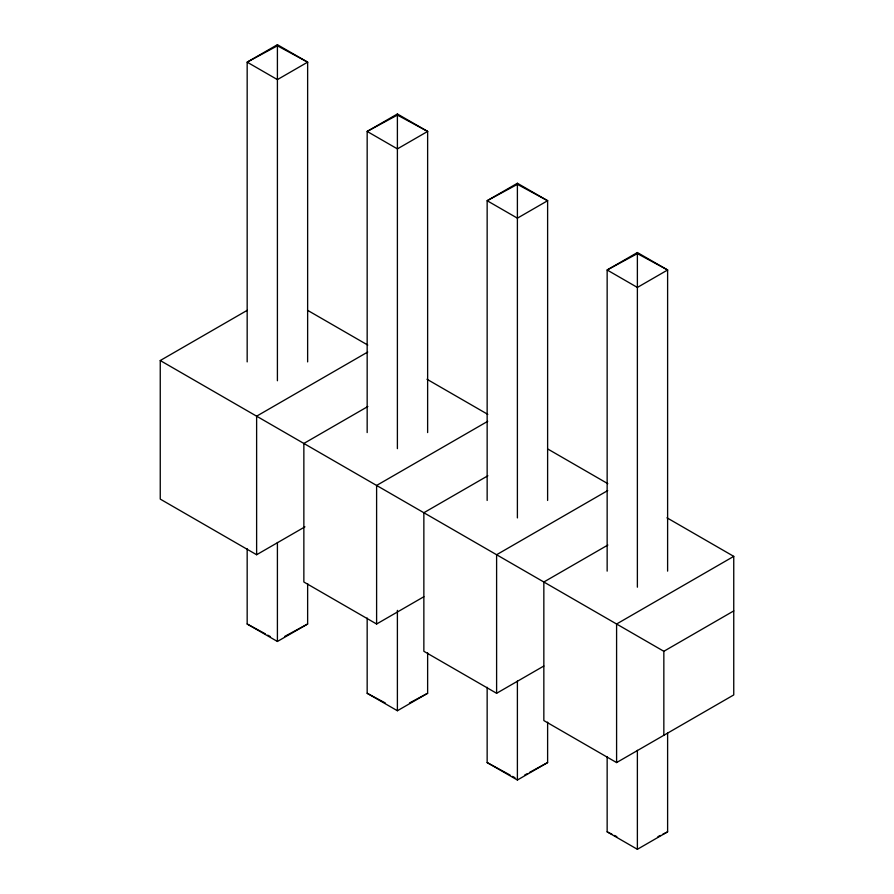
<?xml version="1.0" encoding="UTF-8"?>
<svg xmlns="http://www.w3.org/2000/svg" width="894" height="894" viewBox="0 0 894 894"><rect width="100%" height="100%" fill="white"/><g stroke="black" fill="none" stroke-linecap="round" stroke-linejoin="round"><path stroke-width="1.34" d="M307.637 361.902L307.637 62.155L277.408 44.7L247.169 62.155L247.169 361.902M427.634 432.573L427.634 131.429L397.394 113.974L367.166 131.429L367.166 432.573M304.932 526.845L256.623 554.738L160.249 499.098L160.249 360.539L247.213 310.33M547.62 500.461L547.62 200.714L517.391 183.259L487.152 200.714L487.152 500.461M367.736 352.024L256.623 416.179L256.623 554.738M367.87 406.502L303.859 443.458L303.859 582.005L376.609 624.012L423.857 596.734M667.617 571.132L667.617 269.988L637.377 252.533L607.149 269.988L607.149 571.132M487.733 421.309L376.609 485.453L376.609 624.012M487.867 475.776L423.857 512.731L423.857 651.29L496.606 693.286L543.843 666.019M247.169 548.726L247.169 624.012L277.408 641.467L307.637 624.012L307.637 583.581M607.719 490.582L496.606 554.738L496.606 693.286M607.853 545.049L543.843 582.005L543.843 720.564L616.592 762.571L733.75 694.929L733.75 556.37L666.969 517.816M367.166 618L367.166 693.286L397.394 710.741L427.634 693.286L427.634 652.855M733.75 556.37L616.592 624.012L616.592 762.571M160.249 360.539L663.84 651.29L733.75 610.915M487.152 687.285L487.152 762.571L517.391 780.026L547.62 762.571L547.62 722.14M607.149 756.559L607.149 831.845L637.377 849.3L667.617 831.845L667.617 732.856M524.644 775.076L527.069 773.757M529.483 772.438L547.62 762.571M284.661 636.45L307.637 624.012M409.486 702.986L427.634 693.286M657.939 836.639L660.364 835.443M662.778 834.247L667.617 831.845M607.149 831.845L611.988 834.247M614.401 835.443L616.826 836.639M367.166 693.286L385.303 702.986M247.169 624.012L265.317 633.835M267.731 635.142L270.144 636.45M487.152 762.571L510.128 775.076M512.553 776.394L514.966 777.713M307.525 310.285L367.758 345.062M426.986 379.257L487.8 414.369M548.167 449.224L607.797 483.654M663.84 651.29L663.84 735.293M637.377 252.533L637.377 587.19M637.377 750.312L637.377 849.3M517.391 183.259L517.391 517.917M517.391 681.038L517.391 780.026M397.394 113.974L397.394 448.643M397.394 610.367L397.394 710.741M277.408 44.7L277.408 380.755M277.408 542.479L277.408 641.467M307.637 62.155L277.408 79.611L247.169 62.155L277.408 45.795L307.637 62.155M427.634 131.429L397.394 148.885L367.166 131.429L397.394 115.069L427.634 131.429M547.62 200.714L517.391 218.17L487.152 200.714L517.391 184.343L547.62 200.714M667.617 269.988L637.377 287.443L607.149 269.988L637.377 253.617L667.617 269.988"/></g></svg>
